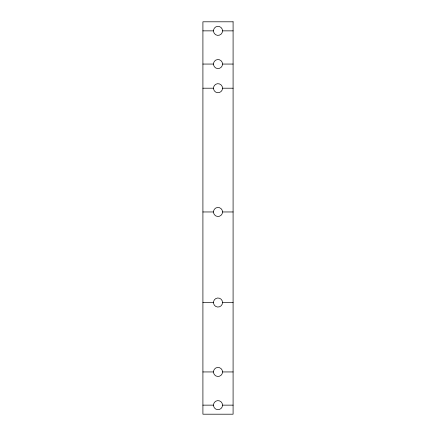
<?xml version="1.0" encoding="UTF-8"?>
<svg xmlns="http://www.w3.org/2000/svg" width="436" height="436" viewBox="0 0 436 436"><rect width="100%" height="100%" fill="white"/><g stroke="black" fill="none" stroke-linecap="round" stroke-linejoin="round"><path stroke-width="0.65" d="M202.909 30.858L213.471 30.858M222.529 30.858A4.529 4.529 0 0 1 215.738 34.776A4.529 4.529 0 0 1 215.738 26.934A4.529 4.529 0 0 1 222.529 30.858L233.091 30.858M202.909 64.059L213.471 64.059M222.529 64.059A4.529 4.529 0 0 0 215.738 60.135A4.529 4.529 0 0 0 215.738 67.978A4.529 4.529 0 0 0 222.529 64.059L233.091 64.059M202.909 88.208L213.471 88.208M222.529 88.208A4.529 4.529 0 0 0 215.738 84.284A4.529 4.529 0 0 0 215.738 92.127A4.529 4.529 0 0 0 222.529 88.208L233.091 88.208M202.909 211.961L213.471 211.961M222.529 211.961A4.529 4.529 0 0 0 215.738 208.043A4.529 4.529 0 0 0 215.738 215.885A4.529 4.529 0 0 0 222.529 211.961L233.091 211.961M202.909 302.519L213.471 302.519M222.529 302.519A4.529 4.529 0 0 0 215.738 298.595A4.529 4.529 0 0 0 215.738 306.437A4.529 4.529 0 0 0 222.529 302.519L233.091 302.519M202.909 371.941L213.471 371.941M222.529 371.941A4.529 4.529 0 0 0 215.738 368.022A4.529 4.529 0 0 0 215.738 375.865A4.529 4.529 0 0 0 222.529 371.941L233.091 371.941M202.909 405.142L213.471 405.142M222.529 405.142A4.529 4.529 0 0 0 215.738 401.224A4.529 4.529 0 0 0 215.738 409.066A4.529 4.529 0 0 0 222.529 405.142L233.091 405.142M233.091 21.8L202.909 21.8L202.909 414.2L233.091 414.2L233.091 21.8"/></g></svg>
